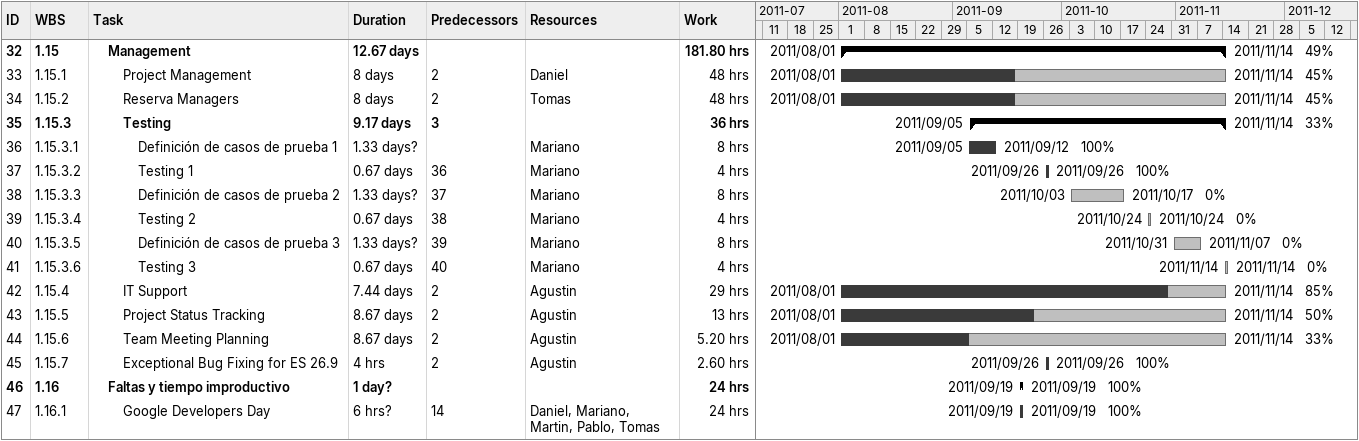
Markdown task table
| ID | WBS | Task | Duration | Start | Finish | Predecessors | Resources | % complete | Work (h) |
|---|---|---|---|---|---|---|---|---|---|
| 32 | 1.15 | **Management** | 12.67d | 2011-08-01 | 2011-11-14 |  |  | 49 | 181.80 |
| 33 | 1.15.1 | Project Management | 8d | 2011-08-01 | 2011-11-14 | 2 | Daniel | 45 | 48 |
| 34 | 1.15.2 | Reserva Managers | 8d | 2011-08-01 | 2011-11-14 | 2 | Tomas | 45 | 48 |
| 35 | 1.15.3 | **Testing** | 9.17d | 2011-09-05 | 2011-11-14 | 3 |  | 33 | 36 |
| 36 | 1.15.3.1 | Definición de casos de prueba 1 | 1.33d? | 2011-09-05 | 2011-09-12 |  | Mariano | 100 | 8 |
| 37 | 1.15.3.2 | Testing 1 | 0.67d | 2011-09-26 | 2011-09-26 | 36 | Mariano | 100 | 4 |
| 38 | 1.15.3.3 | Definición de casos de prueba 2 | 1.33d? | 2011-10-03 | 2011-10-17 | 37 | Mariano | 0 | 8 |
| 39 | 1.15.3.4 | Testing 2 | 0.67d | 2011-10-24 | 2011-10-24 | 38 | Mariano | 0 | 4 |
| 40 | 1.15.3.5 | Definición de casos de prueba 3 | 1.33d? | 2011-10-31 | 2011-11-07 | 39 | Mariano | 0 | 8 |
| 41 | 1.15.3.6 | Testing 3 | 0.67d | 2011-11-14 | 2011-11-14 | 40 | Mariano | 0 | 4 |
| 42 | 1.15.4 | IT Support | 7.44d | 2011-08-01 | 2011-11-14 | 2 | Agustin | 85 | 29 |
| 43 | 1.15.5 | Project Status Tracking | 8.67d | 2011-08-01 | 2011-11-14 | 2 | Agustin | 50 | 13 |
| 44 | 1.15.6 | Team Meeting Planning | 8.67d | 2011-08-01 | 2011-11-14 | 2 | Agustin | 33 | 5.20 |
| 45 | 1.15.7 | Exceptional Bug Fixing for ES 26.9 | 4h | 2011-09-26 | 2011-09-26 | 2 | Agustin | 100 | 2.60 |
| 46 | 1.16 | **Faltas y tiempo improductivo** | 1d? | 2011-09-19 | 2011-09-19 |  |  | 100 | 24 |
| 47 | 1.16.1 | Google Developers Day | 6h? | 2011-09-19 | 2011-09-19 | 14 | Daniel, Mariano, Martin, Pablo, Tomas | 100 | 24 |
